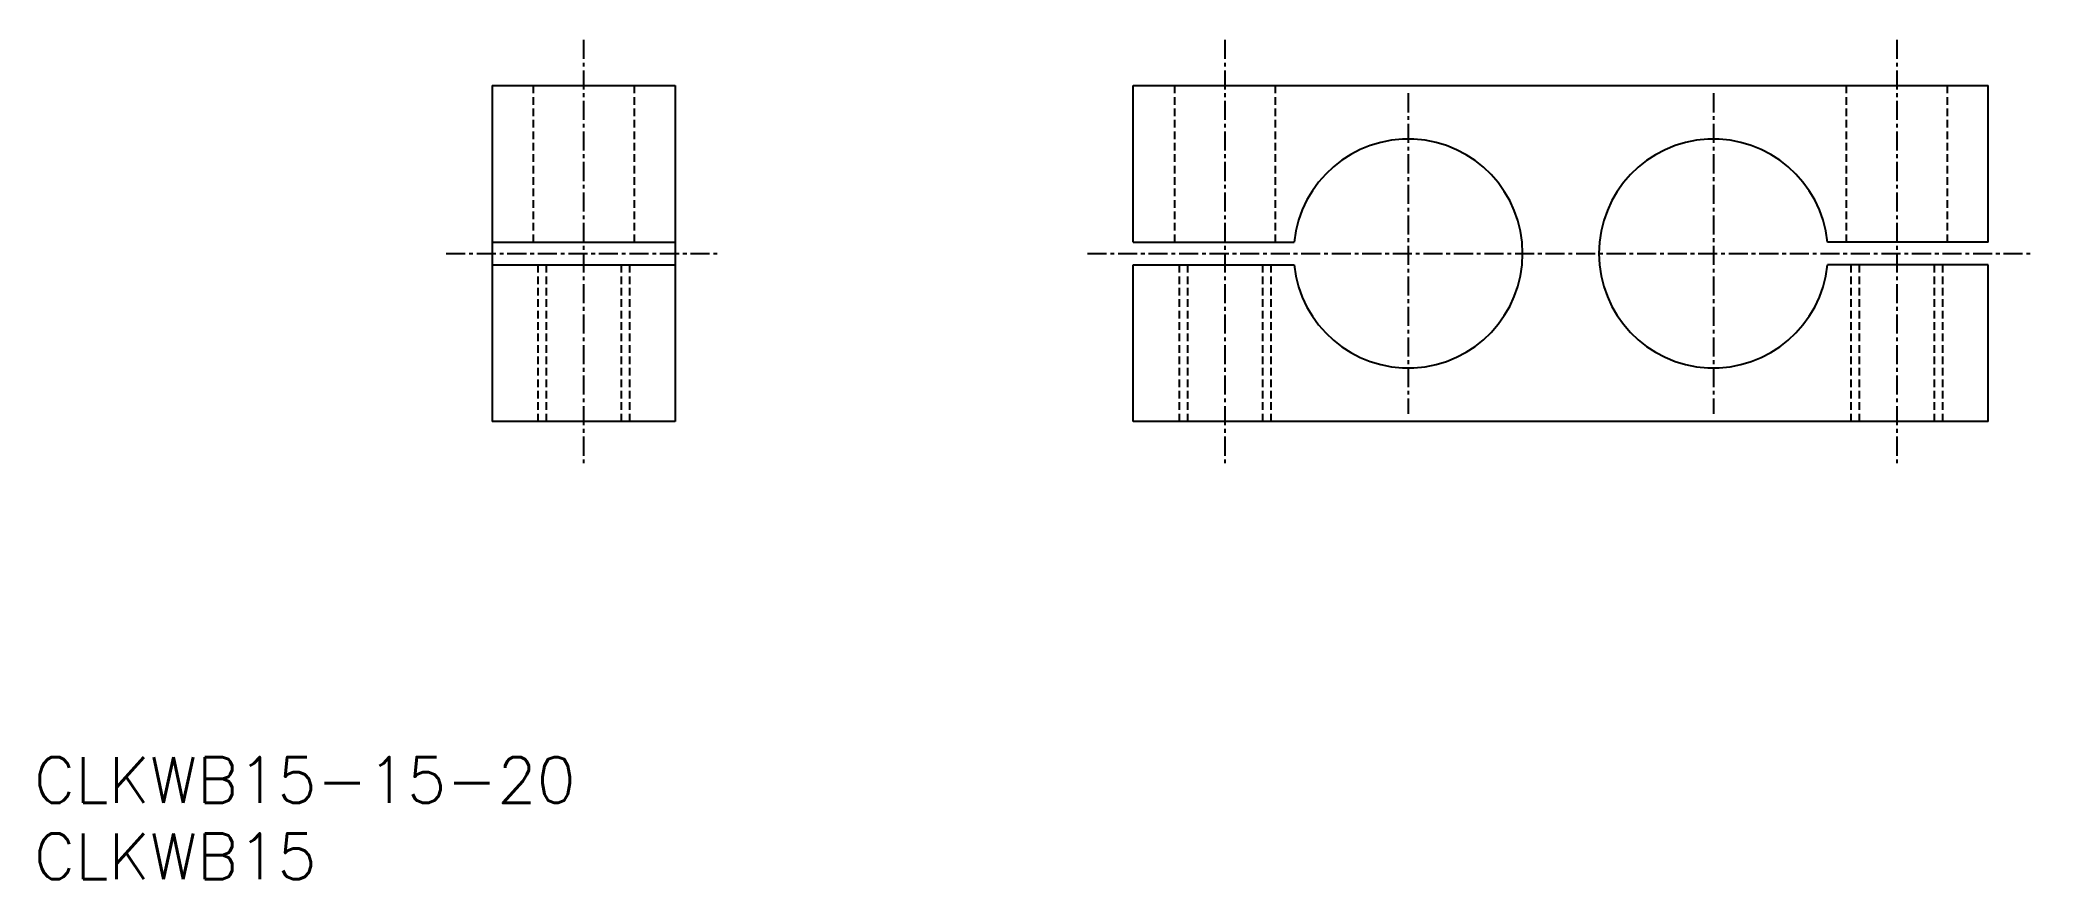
# Model space of a CAD drawing. Extents: x 0 to 131, y 0 to 55.
import ezdxf

# ---------------------------------------------------------------- set-up
doc = ezdxf.new("R2010")
doc.units = 0
doc.linetypes.add('CENTER', pattern=[2, 1.25, -0.25, 0.25, -0.25])
doc.linetypes.add('DASHED', pattern=[0.75, 0.5, -0.25])
doc.layers.get('0').update_dxf_attribs({"linetype": 'CONTINUOUS'})
doc.layers.add('CENTER', color=1, linetype='CENTER')
doc.styles.get("Standard").update_dxf_attribs({"font": 'txt.shx'})

# ---------------------------------------------------------------- blocks, each defined once
blk = doc.blocks.new('*U13')
at = {"color": 7, "linetype": 'CONTINUOUS'}
blk.add_text('CLKWB15', height=3, dxfattribs=at).set_placement((0, 0))
blk = doc.blocks.new('*U14')
at = {"color": 7, "linetype": 'CONTINUOUS'}
blk.add_text('CLKWB15-15-20', height=3, dxfattribs=at).set_placement((0, 5))

msp = doc.modelspace()

# ---------------------------------------------------------------- linework, layer by layer
at = {"color": 7, "linetype": 'CONTINUOUS'}
for p, q in [((30, 52), (30, 30)), ((30, 52), (42, 52)), ((42, 52), (42, 30)), ((72, 52), (128, 52)), ((30, 41.75), (42, 41.75)), ((72, 41.75), (82.54, 41.75)), ((128, 41.75), (117.46, 41.75)), ((30, 40.25), (42, 40.25)), ((72, 30), (72, 40.25)), ((72, 40.25), (82.54, 40.25)), ((128, 40.25), (117.46, 40.25)), ((128, 30), (128, 40.25)), ((42, 30), (30, 30)), ((128, 30), (72, 30))]:
    msp.add_line(p, q, dxfattribs=at)
at = {"color": 3, "linetype": 'DASHED'}
for p, q in [((32.7, 52), (32.7, 41.75)), ((39.3, 52), (39.3, 41.75)), ((74.7, 52), (74.7, 41.75)), ((81.3, 52), (81.3, 41.75)), ((118.7, 52), (118.7, 41.75)), ((125.3, 52), (125.3, 41.75)), ((33, 40.25), (33, 30)), ((33.54, 40.25), (33.54, 30)), ((38.46, 40.25), (38.46, 30)), ((39, 40.25), (39, 30)), ((75, 40.25), (75, 30)), ((75.54, 40.25), (75.54, 30)), ((80.46, 40.25), (80.46, 30)), ((81, 40.25), (81, 30)), ((119, 40.25), (119, 30)), ((119.54, 40.25), (119.54, 30)), ((124.46, 40.25), (124.46, 30)), ((125, 40.25), (125, 30))]:
    msp.add_line(p, q, dxfattribs=at)
at = {"color": 7, "linetype": 'CONTINUOUS'}
for points in [[(72, 41.75), (72, 52)], [(128, 41.75), (128, 52)]]:
    msp.add_lwpolyline(points, dxfattribs=at)
for centre, start, end in [((90, 41), 185.7392, 174.2608), ((110, 41), 5.7392, 354.2608)]:
    msp.add_arc(centre, 7.5, start, end, dxfattribs=at)
at = {"layer": 'CENTER', "color": 1, "linetype": 'CENTER'}
for p, q in [((36, 55), (36, 27)), ((78, 55), (78, 27)), ((122, 55), (122, 27)), ((90, 51.5), (90, 30.5)), ((110, 51.5), (110, 30.5)), ((27, 41), (45, 41)), ((69, 41), (131, 41))]:
    msp.add_line(p, q, dxfattribs=at)

# ---------------------------------------------------------------- block references
at = {"color": 7, "linetype": 'CONTINUOUS'}
for name in ['*U14', '*U13']:
    msp.add_blockref(name, (0, 0), dxfattribs=at)

doc.saveas('drawing.dxf')
